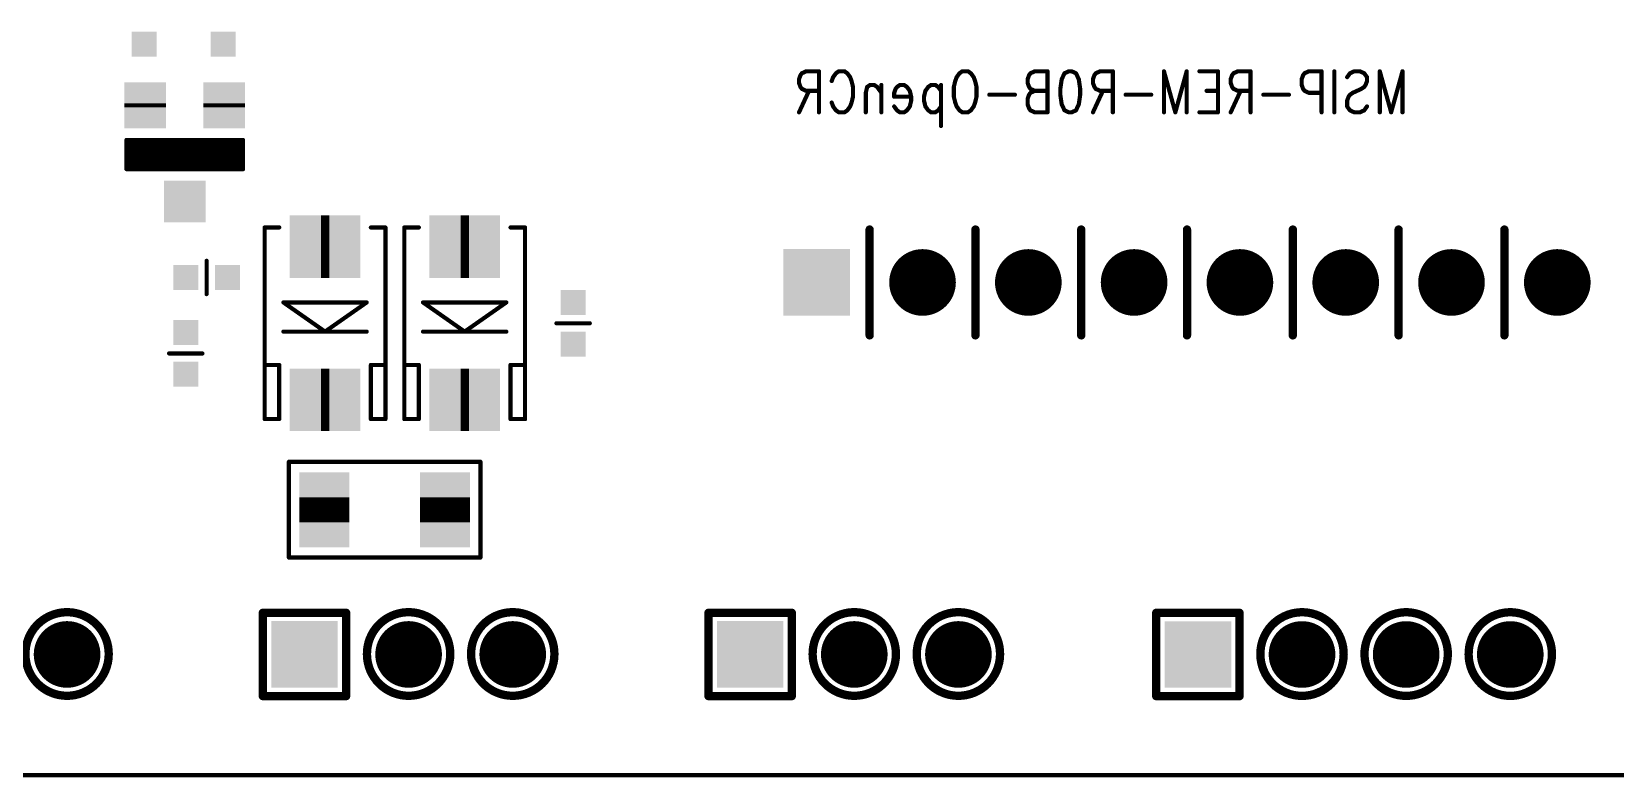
# Model space of a CAD drawing. Extents: x 100 to 205, y 100 to 175.
# Drawn here: x 131.95 to 169.97, y 99.95 to 117.85 of the extents above; entities that cross this region are included whole.
import ezdxf

# ---------------------------------------------------------------- set-up
doc = ezdxf.new("R2010")
doc.units = 0
doc.layers.get('0').update_dxf_attribs({"linetype": 'CONTINUOUS'})
doc.layers.add('MASK-BOTTOM_PHO', color=5, linetype='CONTINUOUS')
doc.layers.add('SILK-BOTTOM_PHO', color=14, linetype='CONTINUOUS')

# ---------------------------------------------------------------- blocks, each defined once
blk = doc.blocks.new('ROUND_1')
at = {"const_width": 0.050038}
blk.add_lwpolyline([(-0.025018, 0, 1), (0.025018, 0, 1)], format="xyb", close=True, dxfattribs=at)
blk = doc.blocks.new('ROUND_6')
at = {"const_width": 0.099948}
blk.add_lwpolyline([(-0.049974, 0, 1), (0.049974, 0, 1)], format="xyb", close=True, dxfattribs=at)
blk = doc.blocks.new('SQUARE_33')
blk.add_solid([(0.499998, 0.499998), (0.499998, -0.499998), (-0.499998, 0.499998), (-0.499998, -0.499998)])
blk = doc.blocks.new('SQUARE_170')
blk.add_solid([(0.799972, 0.799972), (0.799972, -0.799972), (-0.799972, 0.799972), (-0.799972, -0.799972)])
blk = doc.blocks.new('ROUND_171')
at = {"const_width": 0.799972}
blk.add_lwpolyline([(-0.399986, 0, 1), (0.399986, 0, 1)], format="xyb", close=True, dxfattribs=at)
blk = doc.blocks.new('SQUARE_191')
blk.add_solid([(0.299974, 0.299974), (0.299974, -0.299974), (-0.299974, 0.299974), (-0.299974, -0.299974)])
blk = doc.blocks.new('SQUARE_48')
blk.add_solid([(0.599948, 0.599948), (0.599948, -0.599948), (-0.599948, 0.599948), (-0.599948, -0.599948)])
blk = doc.blocks.new('SQUARE_176')
blk.add_solid([(0.750062, 0.750062), (0.750062, -0.750062), (-0.750062, 0.750062), (-0.750062, -0.750062)])

msp = doc.modelspace()

# ---------------------------------------------------------------- linework, layer by layer
at = {"layer": 'MASK-BOTTOM_PHO'}
for points, const_width in [([(134.675118, 116.029994), (134.675118, 116.13007)], 0.999996), ([(136.575038, 116.029994), (136.575038, 116.13007)], 0.999996), ([(139.093956, 112.689894), (138.894058, 112.689894)], 1.500124), ([(142.445994, 112.689894), (142.246096, 112.689894)], 1.500124), ([(139.093956, 109.009942), (138.894058, 109.009942)], 1.500124), ([(142.445994, 109.009942), (142.246096, 109.009942)], 1.500124), ([(138.975084, 106.67492), (138.975084, 106.074972)], 1.199896), ([(141.875002, 106.67492), (141.875002, 106.074972)], 1.199896), ([(203.000102, 100.000054), (102.00005, 100.000054)], 0.100076)]:
    msp.add_lwpolyline(points, dxfattribs=dict(at, const_width=const_width))
at = {"layer": 'SILK-BOTTOM_PHO'}
for points, const_width in [([(150.407878, 116.804694), (150.373842, 116.710968)], 0.100076), ([(150.373842, 116.710968), (150.373842, 116.617242)], 0.100076), ([(150.442168, 116.851684), (150.407878, 116.804694)], 0.100076), ([(150.544276, 116.89842), (150.442168, 116.851684)], 0.100076), ([(150.851108, 116.89842), (150.544276, 116.89842)], 0.100076), ([(150.851108, 116.89842), (150.851108, 115.91417)], 0.100076), ([(151.15794, 116.663978), (151.191976, 116.757704)], 0.100076), ([(151.191976, 116.757704), (151.260302, 116.851684)], 0.100076), ([(151.260302, 116.851684), (151.328374, 116.89842)], 0.100076), ([(151.328374, 116.89842), (151.464772, 116.89842)], 0.100076), ([(151.464772, 116.89842), (151.532844, 116.851684)], 0.100076), ([(151.532844, 116.851684), (151.60117, 116.757704)], 0.100076), ([(151.60117, 116.757704), (151.635206, 116.663978)], 0.100076), ([(154.123898, 116.663978), (154.157934, 116.757704)], 0.100076), ([(154.157934, 116.757704), (154.22626, 116.851684)], 0.100076), ([(154.22626, 116.851684), (154.294332, 116.89842)], 0.100076), ([(154.294332, 116.89842), (154.43073, 116.89842)], 0.100076), ([(154.43073, 116.89842), (154.498802, 116.851684)], 0.100076), ([(154.498802, 116.851684), (154.567128, 116.757704)], 0.100076), ([(154.567128, 116.757704), (154.601164, 116.663978)], 0.100076), ([(155.896564, 116.804694), (155.862528, 116.710968)], 0.100076), ([(155.862528, 116.710968), (155.862528, 116.617242)], 0.100076), ([(155.9306, 116.851684), (155.896564, 116.804694)], 0.100076), ([(156.032962, 116.89842), (155.9306, 116.851684)], 0.100076), ([(156.339794, 116.89842), (156.032962, 116.89842)], 0.100076), ([(156.339794, 116.89842), (156.339794, 115.91417)], 0.100076), ([(156.646626, 116.476526), (156.680662, 116.710968)], 0.100076), ([(156.680662, 116.710968), (156.748988, 116.851684)], 0.100076), ([(156.748988, 116.851684), (156.851096, 116.89842)], 0.100076), ([(156.851096, 116.89842), (156.919422, 116.89842)], 0.100076), ([(156.919422, 116.89842), (157.02153, 116.851684)], 0.100076), ([(157.02153, 116.851684), (157.089856, 116.710968)], 0.100076), ([(157.089856, 116.710968), (157.123892, 116.476526)], 0.100076), ([(157.46476, 116.804694), (157.430724, 116.710968)], 0.100076), ([(157.430724, 116.710968), (157.430724, 116.617242)], 0.100076), ([(157.498796, 116.851684), (157.46476, 116.804694)], 0.100076), ([(157.601158, 116.89842), (157.498796, 116.851684)], 0.100076), ([(157.90799, 116.89842), (157.601158, 116.89842)], 0.100076), ([(157.90799, 116.89842), (157.90799, 115.91417)], 0.100076), ([(159.135318, 116.89842), (159.40786, 115.91417)], 0.100076), ([(159.135318, 116.89842), (159.135318, 115.91417)], 0.100076), ([(159.680656, 116.89842), (159.40786, 115.91417)], 0.100076), ([(159.680656, 116.89842), (159.680656, 115.91417)], 0.100076), ([(160.430718, 116.89842), (159.987488, 116.89842)], 0.100076), ([(160.430718, 116.89842), (160.430718, 115.91417)], 0.100076), ([(160.771586, 116.804694), (160.73755, 116.710968)], 0.100076), ([(160.73755, 116.710968), (160.73755, 116.617242)], 0.100076), ([(160.805622, 116.851684), (160.771586, 116.804694)], 0.100076), ([(160.907984, 116.89842), (160.805622, 116.851684)], 0.100076), ([(161.214816, 116.89842), (160.907984, 116.89842)], 0.100076), ([(161.214816, 116.89842), (161.214816, 115.91417)], 0.100076), ([(162.47618, 116.804694), (162.442144, 116.710968)], 0.100076), ([(162.442144, 116.710968), (162.442144, 116.570252)], 0.100076), ([(162.510216, 116.851684), (162.47618, 116.804694)], 0.100076), ([(162.612578, 116.89842), (162.510216, 116.851684)], 0.100076), ([(162.91941, 116.89842), (162.612578, 116.89842)], 0.100076), ([(162.91941, 116.89842), (162.91941, 115.91417)], 0.100076), ([(163.226242, 116.89842), (163.226242, 115.91417)], 0.100076), ([(163.533074, 116.757704), (163.601146, 116.851684)], 0.100076), ([(163.601146, 116.851684), (163.703508, 116.89842)], 0.100076), ([(163.703508, 116.89842), (163.839652, 116.89842)], 0.100076), ([(163.839652, 116.89842), (163.942014, 116.851684)], 0.100076), ([(163.942014, 116.851684), (164.01034, 116.757704)], 0.100076), ([(164.01034, 116.757704), (164.01034, 116.663978)], 0.100076), ([(164.317172, 116.89842), (164.589714, 115.91417)], 0.100076), ([(164.317172, 116.89842), (164.317172, 115.91417)], 0.100076), ([(164.86251, 116.89842), (164.589714, 115.91417)], 0.100076), ([(164.86251, 116.89842), (164.86251, 115.91417)], 0.100076), ([(150.373842, 116.617242), (150.407878, 116.523516)], 0.100076), ([(150.612602, 116.42979), (150.373842, 115.91417)], 0.100076), ([(150.407878, 116.523516), (150.442168, 116.476526)], 0.100076), ([(150.442168, 116.476526), (150.544276, 116.42979)], 0.100076), ([(150.544276, 116.42979), (150.851108, 116.42979)], 0.100076), ([(151.635206, 116.663978), (151.669242, 116.523516)], 0.100076), ([(151.669242, 116.523516), (151.669242, 116.289074)], 0.100076), ([(152.01011, 116.523516), (151.976074, 116.3828)], 0.100076), ([(151.976074, 116.3828), (151.976074, 115.91417)], 0.100076), ([(152.078436, 116.570252), (152.01011, 116.523516)], 0.100076), ([(152.180798, 116.570252), (152.078436, 116.570252)], 0.100076), ([(152.24887, 116.523516), (152.180798, 116.570252)], 0.100076), ([(152.351232, 116.3828), (152.24887, 116.523516)], 0.100076), ([(152.351232, 116.570252), (152.351232, 115.91417)], 0.100076), ([(152.658064, 116.3828), (152.6921, 116.476526)], 0.100076), ([(152.658064, 116.289074), (152.658064, 116.3828)], 0.100076), ([(152.6921, 116.476526), (152.726136, 116.523516)], 0.100076), ([(152.726136, 116.523516), (152.794208, 116.570252)], 0.100076), ([(152.794208, 116.570252), (152.89657, 116.570252)], 0.100076), ([(152.89657, 116.570252), (152.964896, 116.523516)], 0.100076), ([(152.964896, 116.523516), (153.032968, 116.42979)], 0.100076), ([(153.032968, 116.42979), (153.067004, 116.289074)], 0.100076), ([(153.407872, 116.42979), (153.373836, 116.289074)], 0.100076), ([(153.476198, 116.523516), (153.407872, 116.42979)], 0.100076), ([(153.54427, 116.570252), (153.476198, 116.523516)], 0.100076), ([(153.646632, 116.570252), (153.54427, 116.570252)], 0.100076), ([(153.714704, 116.523516), (153.646632, 116.570252)], 0.100076), ([(153.78303, 116.42979), (153.714704, 116.523516)], 0.100076), ([(153.78303, 116.570252), (153.78303, 115.586002)], 0.100076), ([(154.089862, 116.523516), (154.123898, 116.663978)], 0.100076), ([(154.089862, 116.289074), (154.089862, 116.523516)], 0.100076), ([(154.601164, 116.663978), (154.6352, 116.523516)], 0.100076), ([(154.6352, 116.523516), (154.6352, 116.289074)], 0.100076), ([(155.555696, 116.336064), (154.942032, 116.336064)], 0.100076), ([(155.862528, 116.617242), (155.896564, 116.523516)], 0.100076), ([(155.896564, 116.336064), (155.862528, 116.242084)], 0.100076), ([(155.896564, 116.523516), (155.9306, 116.476526)], 0.100076), ([(155.9306, 116.3828), (155.896564, 116.336064)], 0.100076), ([(155.9306, 116.476526), (156.032962, 116.42979)], 0.100076), ([(156.032962, 116.42979), (155.9306, 116.3828)], 0.100076), ([(156.339794, 116.42979), (156.032962, 116.42979)], 0.100076), ([(156.646626, 116.336064), (156.646626, 116.476526)], 0.100076), ([(156.680662, 116.101622), (156.646626, 116.336064)], 0.100076), ([(157.123892, 116.336064), (157.089856, 116.101622)], 0.100076), ([(157.123892, 116.476526), (157.123892, 116.336064)], 0.100076), ([(157.430724, 116.617242), (157.46476, 116.523516)], 0.100076), ([(157.66923, 116.42979), (157.430724, 115.91417)], 0.100076), ([(157.46476, 116.523516), (157.498796, 116.476526)], 0.100076), ([(157.498796, 116.476526), (157.601158, 116.42979)], 0.100076), ([(157.601158, 116.42979), (157.90799, 116.42979)], 0.100076), ([(158.828486, 116.336064), (158.214822, 116.336064)], 0.100076), ([(160.430718, 116.42979), (160.157922, 116.42979)], 0.100076), ([(160.73755, 116.617242), (160.771586, 116.523516)], 0.100076), ([(160.976056, 116.42979), (160.73755, 115.91417)], 0.100076), ([(160.771586, 116.523516), (160.805622, 116.476526)], 0.100076), ([(160.805622, 116.476526), (160.907984, 116.42979)], 0.100076), ([(160.907984, 116.42979), (161.214816, 116.42979)], 0.100076), ([(162.135312, 116.336064), (161.521648, 116.336064)], 0.100076), ([(162.442144, 116.570252), (162.47618, 116.476526)], 0.100076), ([(162.47618, 116.476526), (162.510216, 116.42979)], 0.100076), ([(162.510216, 116.42979), (162.612578, 116.3828)], 0.100076), ([(162.612578, 116.3828), (162.91941, 116.3828)], 0.100076), ([(163.601146, 116.336064), (163.56711, 116.289074)], 0.100076), ([(163.669218, 116.3828), (163.601146, 116.336064)], 0.100076), ([(163.873942, 116.476526), (163.669218, 116.3828)], 0.100076), ([(163.942014, 116.523516), (163.873942, 116.476526)], 0.100076), ([(163.97605, 116.570252), (163.942014, 116.523516)], 0.100076), ([(164.01034, 116.663978), (163.97605, 116.570252)], 0.100076), ([(151.191976, 116.054632), (151.15794, 116.148358)], 0.100076), ([(151.260302, 115.960906), (151.191976, 116.054632)], 0.100076), ([(151.328374, 115.91417), (151.260302, 115.960906)], 0.100076), ([(151.532844, 115.960906), (151.464772, 115.91417)], 0.100076), ([(151.60117, 116.054632), (151.532844, 115.960906)], 0.100076), ([(151.635206, 116.148358), (151.60117, 116.054632)], 0.100076), ([(151.669242, 116.289074), (151.635206, 116.148358)], 0.100076), ([(153.067004, 116.289074), (152.658064, 116.289074)], 0.100076), ([(152.726136, 115.960906), (152.658064, 116.054632)], 0.100076), ([(152.794208, 115.91417), (152.726136, 115.960906)], 0.100076), ([(152.964896, 115.960906), (152.89657, 115.91417)], 0.100076), ([(153.032968, 116.054632), (152.964896, 115.960906)], 0.100076), ([(153.067004, 116.195348), (153.032968, 116.054632)], 0.100076), ([(153.067004, 116.289074), (153.067004, 116.195348)], 0.100076), ([(153.373836, 116.289074), (153.373836, 116.195348)], 0.100076), ([(153.373836, 116.195348), (153.407872, 116.054632)], 0.100076), ([(153.407872, 116.054632), (153.476198, 115.960906)], 0.100076), ([(153.476198, 115.960906), (153.54427, 115.91417)], 0.100076), ([(153.646632, 115.91417), (153.714704, 115.960906)], 0.100076), ([(153.714704, 115.960906), (153.78303, 116.054632)], 0.100076), ([(154.123898, 116.148358), (154.089862, 116.289074)], 0.100076), ([(154.157934, 116.054632), (154.123898, 116.148358)], 0.100076), ([(154.22626, 115.960906), (154.157934, 116.054632)], 0.100076), ([(154.294332, 115.91417), (154.22626, 115.960906)], 0.100076), ([(154.498802, 115.960906), (154.43073, 115.91417)], 0.100076), ([(154.567128, 116.054632), (154.498802, 115.960906)], 0.100076), ([(154.601164, 116.148358), (154.567128, 116.054632)], 0.100076), ([(154.6352, 116.289074), (154.601164, 116.148358)], 0.100076), ([(155.862528, 116.242084), (155.862528, 116.101622)], 0.100076), ([(155.862528, 116.101622), (155.896564, 116.007896)], 0.100076), ([(155.896564, 116.007896), (155.9306, 115.960906)], 0.100076), ([(155.9306, 115.960906), (156.032962, 115.91417)], 0.100076), ([(156.748988, 115.960906), (156.680662, 116.101622)], 0.100076), ([(156.851096, 115.91417), (156.748988, 115.960906)], 0.100076), ([(157.02153, 115.960906), (156.919422, 115.91417)], 0.100076), ([(157.089856, 116.101622), (157.02153, 115.960906)], 0.100076), ([(163.56711, 116.289074), (163.533074, 116.195348)], 0.100076), ([(163.533074, 116.195348), (163.533074, 116.054632)], 0.100076), ([(163.533074, 116.054632), (163.601146, 115.960906)], 0.100076), ([(163.601146, 115.960906), (163.703508, 115.91417)], 0.100076), ([(163.839652, 115.91417), (163.942014, 115.960906)], 0.100076), ([(163.942014, 115.960906), (164.01034, 116.054632)], 0.100076), ([(151.464772, 115.91417), (151.328374, 115.91417)], 0.100076), ([(152.89657, 115.91417), (152.794208, 115.91417)], 0.100076), ([(153.54427, 115.91417), (153.646632, 115.91417)], 0.100076), ([(154.43073, 115.91417), (154.294332, 115.91417)], 0.100076), ([(156.032962, 115.91417), (156.339794, 115.91417)], 0.100076), ([(156.919422, 115.91417), (156.851096, 115.91417)], 0.100076), ([(160.430718, 115.91417), (159.987488, 115.91417)], 0.100076), ([(163.703508, 115.91417), (163.839652, 115.91417)], 0.100076), ([(137.025126, 115.24996), (134.22503, 115.24996)], 0.100076), ([(134.22503, 115.24996), (134.22503, 114.549936)], 0.100076), ([(134.22503, 115.179602), (137.025126, 115.179602)], 0.100076), ([(137.025126, 114.549936), (137.025126, 115.24996)], 0.100076), ([(134.22503, 115.089686), (137.025126, 115.089686)], 0.100076), ([(134.22503, 114.99977), (137.025126, 114.99977)], 0.100076), ([(134.22503, 114.9096), (137.025126, 114.9096)], 0.100076), ([(134.22503, 114.819684), (137.025126, 114.819684)], 0.100076), ([(134.22503, 114.729768), (137.025126, 114.729768)], 0.100076), ([(134.22503, 114.639598), (137.025126, 114.639598)], 0.100076), ([(134.22503, 114.549936), (137.025126, 114.549936)], 0.100076), ([(137.544048, 108.549948), (137.544048, 113.149888)], 0.100076), ([(137.544048, 113.149888), (137.89406, 113.149888)], 0.100076), ([(140.443966, 113.149888), (140.093954, 113.149888)], 0.100076), ([(140.443966, 108.549948), (140.443966, 113.149888)], 0.100076), ([(140.896086, 108.549948), (140.896086, 113.149888)], 0.100076), ([(140.896086, 113.149888), (141.246098, 113.149888)], 0.100076), ([(143.796004, 113.149888), (143.445992, 113.149888)], 0.100076), ([(143.796004, 108.549948), (143.796004, 113.149888)], 0.100076), ([(152.068784, 113.09985), (152.068784, 110.55985)], 0.199898), ([(154.608784, 113.09985), (154.608784, 110.55985)], 0.199898), ([(157.148784, 113.09985), (157.148784, 110.55985)], 0.199898), ([(159.688784, 113.09985), (159.688784, 110.55985)], 0.199898), ([(162.228784, 113.09985), (162.228784, 110.55985)], 0.199898), ([(164.768784, 113.09985), (164.768784, 110.55985)], 0.199898), ([(167.308784, 113.09985), (167.308784, 110.55985)], 0.199898), ([(136.150096, 111.549942), (136.150096, 112.350042)], 0.100076), ([(138.99388, 110.65002), (137.993882, 111.350044)], 0.100076), ([(137.993882, 111.350044), (139.993878, 111.350044)], 0.100076), ([(139.993878, 111.350044), (138.99388, 110.65002)], 0.100076), ([(142.345918, 110.65002), (141.34592, 111.350044)], 0.100076), ([(141.34592, 111.350044), (143.345916, 111.350044)], 0.100076), ([(143.345916, 111.350044), (142.345918, 110.65002)], 0.100076), ([(137.993882, 110.65002), (139.993878, 110.65002)], 0.100076), ([(141.34592, 110.65002), (143.345916, 110.65002)], 0.100076), ([(144.55013, 110.849918), (145.349976, 110.849918)], 0.100076), ([(135.24992, 110.125002), (136.05002, 110.125002)], 0.100076), ([(137.544048, 109.84992), (137.89406, 109.84992)], 0.100076), ([(137.89406, 109.84992), (137.89406, 108.549948)], 0.100076), ([(140.093954, 108.549948), (140.093954, 109.84992)], 0.100076), ([(140.093954, 109.84992), (140.443966, 109.84992)], 0.100076), ([(140.896086, 109.84992), (141.246098, 109.84992)], 0.100076), ([(141.246098, 109.84992), (141.246098, 108.549948)], 0.100076), ([(143.445992, 108.549948), (143.445992, 109.84992)], 0.100076), ([(143.445992, 109.84992), (143.796004, 109.84992)], 0.100076), ([(137.89406, 108.549948), (137.544048, 108.549948)], 0.100076), ([(140.093954, 108.549948), (140.443966, 108.549948)], 0.100076), ([(141.246098, 108.549948), (140.896086, 108.549948)], 0.100076), ([(143.445992, 108.549948), (143.796004, 108.549948)], 0.100076), ([(138.124946, 107.525058), (140.424916, 107.525058)], 0.100076), ([(138.124946, 105.225088), (138.124946, 107.525058)], 0.100076), ([(140.424916, 107.525058), (142.724886, 107.525058)], 0.100076), ([(142.724886, 107.525058), (142.724886, 105.225088)], 0.100076), ([(142.724886, 105.225088), (138.124946, 105.225088)], 0.100076), ([(137.500106, 103.000048), (137.500106, 103.89997)], 0.199898), ([(137.500106, 103.89997), (139.500102, 103.89997)], 0.199898), ([(139.500102, 103.89997), (139.500102, 101.899974)], 0.199898), ([(148.20011, 103.000048), (148.20011, 103.89997)], 0.199898), ([(148.20011, 103.89997), (150.200106, 103.89997)], 0.199898), ([(150.200106, 103.89997), (150.200106, 101.899974)], 0.199898), ([(158.950152, 102.948486), (158.950152, 103.8987)], 0.199898), ([(158.950152, 103.8987), (160.950148, 103.8987)], 0.199898), ([(160.950148, 103.8987), (160.950148, 101.898704)], 0.199898), ([(137.500106, 101.899974), (137.500106, 103.249984)], 0.199898), ([(148.20011, 101.899974), (148.20011, 103.249984)], 0.199898), ([(158.950152, 101.898704), (158.950152, 102.948486)], 0.199898), ([(139.500102, 101.899974), (137.500106, 101.899974)], 0.199898), ([(150.200106, 101.899974), (148.20011, 101.899974)], 0.199898), ([(160.950148, 101.898704), (158.950152, 101.898704)], 0.199898), ([(203.000102, 100.000054), (102.00005, 100.000054)], 0.100076)]:
    msp.add_lwpolyline(points, dxfattribs=dict(at, const_width=const_width))
at = {"layer": 'SILK-BOTTOM_PHO', "const_width": 0.199898}
for points in [[(133.800088, 102.899972, 1.0140676), (131.800092, 102.899972)], [(141.99997, 102.899972, 1.0140676), (139.999974, 102.899972)], [(144.500092, 102.899972, 1.0140676), (142.500096, 102.899972)], [(152.699974, 102.899972, 1.0140676), (150.699978, 102.899972)], [(155.200096, 102.899972, 1.0140676), (153.2001, 102.899972)], [(163.450016, 102.898448, 1.0140676), (161.45002, 102.898448)], [(165.950138, 102.898448, 1.0140676), (163.950142, 102.898448)], [(168.450006, 102.898448, 1.0140676), (166.45001, 102.898448)], [(131.800092, 102.899972, 0.9931655), (133.800088, 102.899972)], [(139.999974, 102.899972, 0.9931655), (141.99997, 102.899972)], [(142.500096, 102.899972, 0.9931655), (144.500092, 102.899972)], [(150.699978, 102.899972, 0.9931655), (152.699974, 102.899972)], [(153.2001, 102.899972, 0.9931655), (155.200096, 102.899972)], [(161.45002, 102.898448, 0.9929132), (163.450016, 102.898448)], [(163.950142, 102.898448, 0.9929132), (165.950138, 102.898448)], [(166.45001, 102.898448, 0.9929132), (168.450006, 102.898448)]]:
    msp.add_lwpolyline(points, format="xyb", dxfattribs=at)

# ---------------------------------------------------------------- block references
at = {"layer": 'MASK-BOTTOM_PHO'}
for name, p in [('SQUARE_191', (134.649972, 117.54993)), ('SQUARE_191', (136.549892, 117.54993)), ('SQUARE_33', (134.675118, 116.13007)), ('SQUARE_33', (134.675118, 116.029994)), ('SQUARE_33', (136.575038, 116.13007)), ('SQUARE_33', (136.575038, 116.029994)), ('SQUARE_33', (135.625078, 113.769902)), ('SQUARE_176', (138.894058, 112.689894)), ('SQUARE_176', (139.093956, 112.689894)), ('SQUARE_176', (142.246096, 112.689894)), ('SQUARE_176', (142.445994, 112.689894)), ('SQUARE_170', (150.798784, 111.82985)), ('ROUND_171', (153.338784, 111.82985)), ('ROUND_171', (155.878784, 111.82985)), ('ROUND_171', (158.418784, 111.82985)), ('ROUND_171', (160.958784, 111.82985)), ('ROUND_171', (163.498784, 111.82985)), ('ROUND_171', (166.038784, 111.82985)), ('ROUND_171', (168.578784, 111.82985)), ('SQUARE_191', (135.64997, 111.949992)), ('SQUARE_191', (136.649968, 111.949992)), ('SQUARE_191', (144.949926, 111.350044)), ('SQUARE_191', (135.64997, 110.624874)), ('SQUARE_191', (144.949926, 110.350046)), ('SQUARE_191', (135.64997, 109.624876)), ('SQUARE_176', (138.894058, 109.009942)), ('SQUARE_176', (139.093956, 109.009942)), ('SQUARE_176', (142.246096, 109.009942)), ('SQUARE_176', (142.445994, 109.009942)), ('SQUARE_48', (138.975084, 106.67492)), ('SQUARE_48', (141.875002, 106.67492)), ('SQUARE_48', (138.975084, 106.074972)), ('SQUARE_48', (141.875002, 106.074972)), ('ROUND_171', (132.80009, 102.899972)), ('SQUARE_170', (138.500104, 102.899972)), ('ROUND_171', (140.999972, 102.899972)), ('ROUND_171', (143.500094, 102.899972)), ('SQUARE_170', (149.200108, 102.899972)), ('ROUND_171', (151.699976, 102.899972)), ('ROUND_171', (154.200098, 102.899972)), ('SQUARE_170', (159.95015, 102.898702)), ('ROUND_171', (162.450018, 102.898702)), ('ROUND_171', (164.95014, 102.898702)), ('ROUND_171', (167.450008, 102.898702))]:
    msp.add_blockref(name, p, dxfattribs=at)
at = {"layer": 'SILK-BOTTOM_PHO'}
for name, p in [('ROUND_1', (150.373842, 116.710968)), ('ROUND_1', (150.407878, 116.804694)), ('ROUND_1', (150.442168, 116.851684)), ('ROUND_1', (150.544276, 116.89842)), ('ROUND_1', (150.851108, 116.89842)), ('ROUND_1', (150.851108, 116.89842)), ('ROUND_1', (151.191976, 116.757704)), ('ROUND_1', (151.260302, 116.851684)), ('ROUND_1', (151.328374, 116.89842)), ('ROUND_1', (151.464772, 116.89842)), ('ROUND_1', (151.532844, 116.851684)), ('ROUND_1', (151.60117, 116.757704)), ('ROUND_1', (154.157934, 116.757704)), ('ROUND_1', (154.22626, 116.851684)), ('ROUND_1', (154.294332, 116.89842)), ('ROUND_1', (154.43073, 116.89842)), ('ROUND_1', (154.43073, 116.89842)), ('ROUND_1', (154.498802, 116.851684)), ('ROUND_1', (154.567128, 116.757704)), ('ROUND_1', (155.862528, 116.710968)), ('ROUND_1', (155.896564, 116.804694)), ('ROUND_1', (155.9306, 116.851684)), ('ROUND_1', (156.032962, 116.89842)), ('ROUND_1', (156.339794, 116.89842)), ('ROUND_1', (156.339794, 116.89842)), ('ROUND_1', (156.680662, 116.710968)), ('ROUND_1', (156.748988, 116.851684)), ('ROUND_1', (156.851096, 116.89842)), ('ROUND_1', (156.919422, 116.89842)), ('ROUND_1', (156.919422, 116.89842)), ('ROUND_1', (157.02153, 116.851684)), ('ROUND_1', (157.089856, 116.710968)), ('ROUND_1', (157.430724, 116.710968)), ('ROUND_1', (157.46476, 116.804694)), ('ROUND_1', (157.498796, 116.851684)), ('ROUND_1', (157.601158, 116.89842)), ('ROUND_1', (157.90799, 116.89842)), ('ROUND_1', (157.90799, 116.89842)), ('ROUND_1', (159.135318, 116.89842)), ('ROUND_1', (159.135318, 116.89842)), ('ROUND_1', (159.680656, 116.89842)), ('ROUND_1', (159.680656, 116.89842)), ('ROUND_1', (159.987488, 116.89842)), ('ROUND_1', (160.430718, 116.89842)), ('ROUND_1', (160.430718, 116.89842)), ('ROUND_1', (160.73755, 116.710968)), ('ROUND_1', (160.771586, 116.804694)), ('ROUND_1', (160.805622, 116.851684)), ('ROUND_1', (160.907984, 116.89842)), ('ROUND_1', (161.214816, 116.89842)), ('ROUND_1', (161.214816, 116.89842)), ('ROUND_1', (162.442144, 116.710968)), ('ROUND_1', (162.47618, 116.804694)), ('ROUND_1', (162.510216, 116.851684)), ('ROUND_1', (162.612578, 116.89842)), ('ROUND_1', (162.91941, 116.89842)), ('ROUND_1', (162.91941, 116.89842)), ('ROUND_1', (163.226242, 116.89842)), ('ROUND_1', (163.533074, 116.757704)), ('ROUND_1', (163.601146, 116.851684)), ('ROUND_1', (163.703508, 116.89842)), ('ROUND_1', (163.839652, 116.89842)), ('ROUND_1', (163.942014, 116.851684)), ('ROUND_1', (164.01034, 116.757704)), ('ROUND_1', (164.317172, 116.89842)), ('ROUND_1', (164.317172, 116.89842)), ('ROUND_1', (164.86251, 116.89842)), ('ROUND_1', (164.86251, 116.89842)), ('ROUND_1', (150.373842, 116.617242)), ('ROUND_1', (150.407878, 116.523516)), ('ROUND_1', (150.442168, 116.476526)), ('ROUND_1', (150.544276, 116.42979)), ('ROUND_1', (150.612602, 116.42979)), ('ROUND_1', (150.851108, 116.42979)), ('ROUND_1', (151.15794, 116.663978)), ('ROUND_1', (151.635206, 116.663978)), ('ROUND_1', (151.669242, 116.523516)), ('ROUND_1', (151.976074, 116.3828)), ('ROUND_1', (152.01011, 116.523516)), ('ROUND_1', (152.078436, 116.570252)), ('ROUND_1', (152.180798, 116.570252)), ('ROUND_1', (152.24887, 116.523516)), ('ROUND_1', (152.351232, 116.570252)), ('ROUND_1', (152.351232, 116.3828)), ('ROUND_1', (152.658064, 116.3828)), ('ROUND_1', (152.6921, 116.476526)), ('ROUND_1', (152.726136, 116.523516)), ('ROUND_1', (152.794208, 116.570252)), ('ROUND_1', (152.89657, 116.570252)), ('ROUND_1', (152.964896, 116.523516)), ('ROUND_1', (153.032968, 116.42979)), ('ROUND_1', (153.407872, 116.42979)), ('ROUND_1', (153.476198, 116.523516)), ('ROUND_1', (153.54427, 116.570252)), ('ROUND_1', (153.646632, 116.570252)), ('ROUND_1', (153.714704, 116.523516)), ('ROUND_1', (153.78303, 116.570252)), ('ROUND_1', (153.78303, 116.42979)), ('ROUND_1', (154.089862, 116.523516)), ('ROUND_1', (154.123898, 116.663978)), ('ROUND_1', (154.601164, 116.663978)), ('ROUND_1', (154.6352, 116.523516)), ('ROUND_1', (154.942032, 116.336064)), ('ROUND_1', (155.555696, 116.336064)), ('ROUND_1', (155.862528, 116.617242)), ('ROUND_1', (155.896564, 116.523516)), ('ROUND_1', (155.896564, 116.336064)), ('ROUND_1', (155.896564, 116.336064)), ('ROUND_1', (155.9306, 116.476526)), ('ROUND_1', (155.9306, 116.3828)), ('ROUND_1', (156.032962, 116.42979)), ('ROUND_1', (156.032962, 116.42979)), ('ROUND_1', (156.339794, 116.42979)), ('ROUND_1', (156.646626, 116.476526)), ('ROUND_1', (156.646626, 116.336064)), ('ROUND_1', (156.646626, 116.336064)), ('ROUND_1', (157.123892, 116.476526)), ('ROUND_1', (157.123892, 116.336064)), ('ROUND_1', (157.123892, 116.336064)), ('ROUND_1', (157.430724, 116.617242)), ('ROUND_1', (157.46476, 116.523516)), ('ROUND_1', (157.498796, 116.476526)), ('ROUND_1', (157.601158, 116.42979)), ('ROUND_1', (157.66923, 116.42979)), ('ROUND_1', (157.90799, 116.42979)), ('ROUND_1', (158.214822, 116.336064)), ('ROUND_1', (158.828486, 116.336064)), ('ROUND_1', (160.157922, 116.42979)), ('ROUND_1', (160.430718, 116.42979)), ('ROUND_1', (160.73755, 116.617242)), ('ROUND_1', (160.771586, 116.523516)), ('ROUND_1', (160.805622, 116.476526)), ('ROUND_1', (160.907984, 116.42979)), ('ROUND_1', (160.976056, 116.42979)), ('ROUND_1', (161.214816, 116.42979)), ('ROUND_1', (161.521648, 116.336064)), ('ROUND_1', (162.135312, 116.336064)), ('ROUND_1', (162.442144, 116.570252)), ('ROUND_1', (162.47618, 116.476526)), ('ROUND_1', (162.510216, 116.42979)), ('ROUND_1', (162.612578, 116.3828)), ('ROUND_1', (162.91941, 116.3828)), ('ROUND_1', (163.601146, 116.336064)), ('ROUND_1', (163.601146, 116.336064)), ('ROUND_1', (163.669218, 116.3828)), ('ROUND_1', (163.873942, 116.476526)), ('ROUND_1', (163.942014, 116.523516)), ('ROUND_1', (163.97605, 116.570252)), ('ROUND_1', (164.01034, 116.663978)), ('ROUND_1', (151.15794, 116.148358)), ('ROUND_1', (151.191976, 116.054632)), ('ROUND_1', (151.260302, 115.960906)), ('ROUND_1', (151.532844, 115.960906)), ('ROUND_1', (151.60117, 116.054632)), ('ROUND_1', (151.635206, 116.148358)), ('ROUND_1', (151.669242, 116.289074)), ('ROUND_1', (152.658064, 116.289074)), ('ROUND_1', (152.658064, 116.054632)), ('ROUND_1', (152.726136, 115.960906)), ('ROUND_1', (152.964896, 115.960906)), ('ROUND_1', (153.032968, 116.054632)), ('ROUND_1', (153.067004, 116.289074)), ('ROUND_1', (153.067004, 116.289074)), ('ROUND_1', (153.067004, 116.195348)), ('ROUND_1', (153.373836, 116.289074)), ('ROUND_1', (153.373836, 116.195348)), ('ROUND_1', (153.407872, 116.054632)), ('ROUND_1', (153.476198, 115.960906)), ('ROUND_1', (153.714704, 115.960906)), ('ROUND_1', (153.78303, 116.054632)), ('ROUND_1', (154.089862, 116.289074)), ('ROUND_1', (154.123898, 116.148358)), ('ROUND_1', (154.157934, 116.054632)), ('ROUND_1', (154.22626, 115.960906)), ('ROUND_1', (154.498802, 115.960906)), ('ROUND_1', (154.567128, 116.054632)), ('ROUND_1', (154.601164, 116.148358)), ('ROUND_1', (154.6352, 116.289074)), ('ROUND_1', (155.862528, 116.242084)), ('ROUND_1', (155.862528, 116.101622)), ('ROUND_1', (155.896564, 116.007896)), ('ROUND_1', (155.9306, 115.960906)), ('ROUND_1', (156.680662, 116.101622)), ('ROUND_1', (156.748988, 115.960906)), ('ROUND_1', (157.02153, 115.960906)), ('ROUND_1', (157.089856, 116.101622)), ('ROUND_1', (163.533074, 116.195348)), ('ROUND_1', (163.533074, 116.054632)), ('ROUND_1', (163.56711, 116.289074)), ('ROUND_1', (163.601146, 115.960906)), ('ROUND_1', (163.942014, 115.960906)), ('ROUND_1', (164.01034, 116.054632)), ('ROUND_1', (150.373842, 115.91417)), ('ROUND_1', (150.851108, 115.91417)), ('ROUND_1', (151.328374, 115.91417)), ('ROUND_1', (151.464772, 115.91417)), ('ROUND_1', (151.976074, 115.91417)), ('ROUND_1', (152.351232, 115.91417)), ('ROUND_1', (152.794208, 115.91417)), ('ROUND_1', (152.89657, 115.91417)), ('ROUND_1', (153.54427, 115.91417)), ('ROUND_1', (153.646632, 115.91417)), ('ROUND_1', (153.78303, 115.586002)), ('ROUND_1', (154.294332, 115.91417)), ('ROUND_1', (154.43073, 115.91417)), ('ROUND_1', (156.032962, 115.91417)), ('ROUND_1', (156.339794, 115.91417)), ('ROUND_1', (156.339794, 115.91417)), ('ROUND_1', (156.851096, 115.91417)), ('ROUND_1', (156.919422, 115.91417)), ('ROUND_1', (157.430724, 115.91417)), ('ROUND_1', (157.90799, 115.91417)), ('ROUND_1', (159.135318, 115.91417)), ('ROUND_1', (159.40786, 115.91417)), ('ROUND_1', (159.40786, 115.91417)), ('ROUND_1', (159.680656, 115.91417)), ('ROUND_1', (159.987488, 115.91417)), ('ROUND_1', (160.430718, 115.91417)), ('ROUND_1', (160.430718, 115.91417)), ('ROUND_1', (160.73755, 115.91417)), ('ROUND_1', (161.214816, 115.91417)), ('ROUND_1', (162.91941, 115.91417)), ('ROUND_1', (163.226242, 115.91417)), ('ROUND_1', (163.703508, 115.91417)), ('ROUND_1', (163.839652, 115.91417)), ('ROUND_1', (164.317172, 115.91417)), ('ROUND_1', (164.589714, 115.91417)), ('ROUND_1', (164.589714, 115.91417)), ('ROUND_1', (164.86251, 115.91417)), ('ROUND_1', (134.22503, 115.24996)), ('ROUND_1', (134.22503, 115.179602)), ('ROUND_1', (137.025126, 115.24996)), ('ROUND_1', (137.025126, 115.24996)), ('ROUND_1', (137.025126, 115.179602)), ('ROUND_1', (134.22503, 115.089686)), ('ROUND_1', (134.22503, 114.99977)), ('ROUND_1', (134.22503, 114.9096)), ('ROUND_1', (134.22503, 114.819684)), ('ROUND_1', (137.025126, 115.089686)), ('ROUND_1', (137.025126, 114.99977)), ('ROUND_1', (137.025126, 114.9096)), ('ROUND_1', (137.025126, 114.819684)), ('ROUND_1', (134.22503, 114.729768)), ('ROUND_1', (134.22503, 114.639598)), ('ROUND_1', (134.22503, 114.549936)), ('ROUND_1', (137.025126, 114.729768)), ('ROUND_1', (137.025126, 114.639598)), ('ROUND_1', (137.025126, 114.549936)), ('ROUND_1', (137.544048, 113.149888)), ('ROUND_1', (137.89406, 113.149888)), ('ROUND_1', (140.093954, 113.149888)), ('ROUND_1', (140.443966, 113.149888)), ('ROUND_1', (140.896086, 113.149888)), ('ROUND_1', (141.246098, 113.149888)), ('ROUND_1', (143.445992, 113.149888)), ('ROUND_1', (143.796004, 113.149888)), ('ROUND_6', (152.068784, 113.09985)), ('ROUND_6', (154.608784, 113.09985)), ('ROUND_6', (157.148784, 113.09985)), ('ROUND_6', (159.688784, 113.09985)), ('ROUND_6', (162.228784, 113.09985)), ('ROUND_6', (164.768784, 113.09985)), ('ROUND_6', (167.308784, 113.09985)), ('ROUND_1', (136.150096, 112.350042)), ('ROUND_1', (136.150096, 111.549942)), ('ROUND_1', (137.993882, 111.350044)), ('ROUND_1', (139.993878, 111.350044)), ('ROUND_1', (141.34592, 111.350044)), ('ROUND_1', (143.345916, 111.350044)), ('ROUND_1', (137.993882, 110.65002)), ('ROUND_1', (138.99388, 110.65002)), ('ROUND_1', (138.99388, 110.65002)), ('ROUND_1', (139.993878, 110.65002)), ('ROUND_1', (141.34592, 110.65002)), ('ROUND_1', (142.345918, 110.65002)), ('ROUND_1', (142.345918, 110.65002)), ('ROUND_1', (143.345916, 110.65002)), ('ROUND_1', (144.55013, 110.849918)), ('ROUND_1', (145.349976, 110.849918)), ('ROUND_6', (152.068784, 110.55985)), ('ROUND_6', (154.608784, 110.55985)), ('ROUND_6', (157.148784, 110.55985)), ('ROUND_6', (159.688784, 110.55985)), ('ROUND_6', (162.228784, 110.55985)), ('ROUND_6', (164.768784, 110.55985)), ('ROUND_6', (167.308784, 110.55985)), ('ROUND_1', (135.24992, 110.125002)), ('ROUND_1', (136.05002, 110.125002)), ('ROUND_1', (137.544048, 109.84992)), ('ROUND_1', (137.89406, 109.84992)), ('ROUND_1', (140.093954, 109.84992)), ('ROUND_1', (140.443966, 109.84992)), ('ROUND_1', (140.896086, 109.84992)), ('ROUND_1', (141.246098, 109.84992)), ('ROUND_1', (143.445992, 109.84992)), ('ROUND_1', (143.796004, 109.84992)), ('ROUND_1', (137.544048, 108.549948)), ('ROUND_1', (137.89406, 108.549948)), ('ROUND_1', (137.89406, 108.549948)), ('ROUND_1', (140.093954, 108.549948)), ('ROUND_1', (140.093954, 108.549948)), ('ROUND_1', (140.443966, 108.549948)), ('ROUND_1', (140.896086, 108.549948)), ('ROUND_1', (141.246098, 108.549948)), ('ROUND_1', (141.246098, 108.549948)), ('ROUND_1', (143.445992, 108.549948)), ('ROUND_1', (143.445992, 108.549948)), ('ROUND_1', (143.796004, 108.549948)), ('ROUND_1', (138.124946, 107.525058)), ('ROUND_1', (138.124946, 107.525058)), ('ROUND_1', (140.424916, 107.525058)), ('ROUND_1', (142.724886, 107.525058)), ('ROUND_1', (138.124946, 105.225088)), ('ROUND_1', (142.724886, 105.225088)), ('ROUND_6', (137.500106, 103.89997)), ('ROUND_6', (139.500102, 103.89997)), ('ROUND_6', (148.20011, 103.89997)), ('ROUND_6', (150.200106, 103.89997)), ('ROUND_6', (158.950152, 103.8987)), ('ROUND_6', (160.950148, 103.8987)), ('ROUND_6', (137.500106, 103.249984)), ('ROUND_6', (137.500106, 103.000048)), ('ROUND_6', (148.20011, 103.249984)), ('ROUND_6', (148.20011, 103.000048)), ('ROUND_6', (158.950152, 102.948486)), ('ROUND_6', (158.950152, 102.948486)), ('ROUND_6', (133.800088, 102.899972)), ('ROUND_6', (133.800088, 102.899972)), ('ROUND_6', (139.999974, 102.899972)), ('ROUND_6', (139.999974, 102.899972)), ('ROUND_6', (141.99997, 102.899972)), ('ROUND_6', (141.99997, 102.899972)), ('ROUND_6', (142.500096, 102.899972)), ('ROUND_6', (142.500096, 102.899972)), ('ROUND_6', (144.500092, 102.899972)), ('ROUND_6', (144.500092, 102.899972)), ('ROUND_6', (150.699978, 102.899972)), ('ROUND_6', (150.699978, 102.899972)), ('ROUND_6', (152.699974, 102.899972)), ('ROUND_6', (152.699974, 102.899972)), ('ROUND_6', (153.2001, 102.899972)), ('ROUND_6', (153.2001, 102.899972)), ('ROUND_6', (155.200096, 102.899972)), ('ROUND_6', (155.200096, 102.899972)), ('ROUND_6', (161.45002, 102.898448)), ('ROUND_6', (161.45002, 102.898448)), ('ROUND_6', (163.450016, 102.898448)), ('ROUND_6', (163.450016, 102.898448)), ('ROUND_6', (163.950142, 102.898448)), ('ROUND_6', (163.950142, 102.898448)), ('ROUND_6', (165.950138, 102.898448)), ('ROUND_6', (165.950138, 102.898448)), ('ROUND_6', (166.45001, 102.898448)), ('ROUND_6', (166.45001, 102.898448)), ('ROUND_6', (168.450006, 102.898448)), ('ROUND_6', (168.450006, 102.898448)), ('ROUND_6', (137.500106, 101.899974)), ('ROUND_6', (139.500102, 101.899974)), ('ROUND_6', (148.20011, 101.899974)), ('ROUND_6', (150.200106, 101.899974)), ('ROUND_6', (158.950152, 101.898704)), ('ROUND_6', (160.950148, 101.898704))]:
    msp.add_blockref(name, p, dxfattribs=at)

doc.saveas('drawing.dxf')
